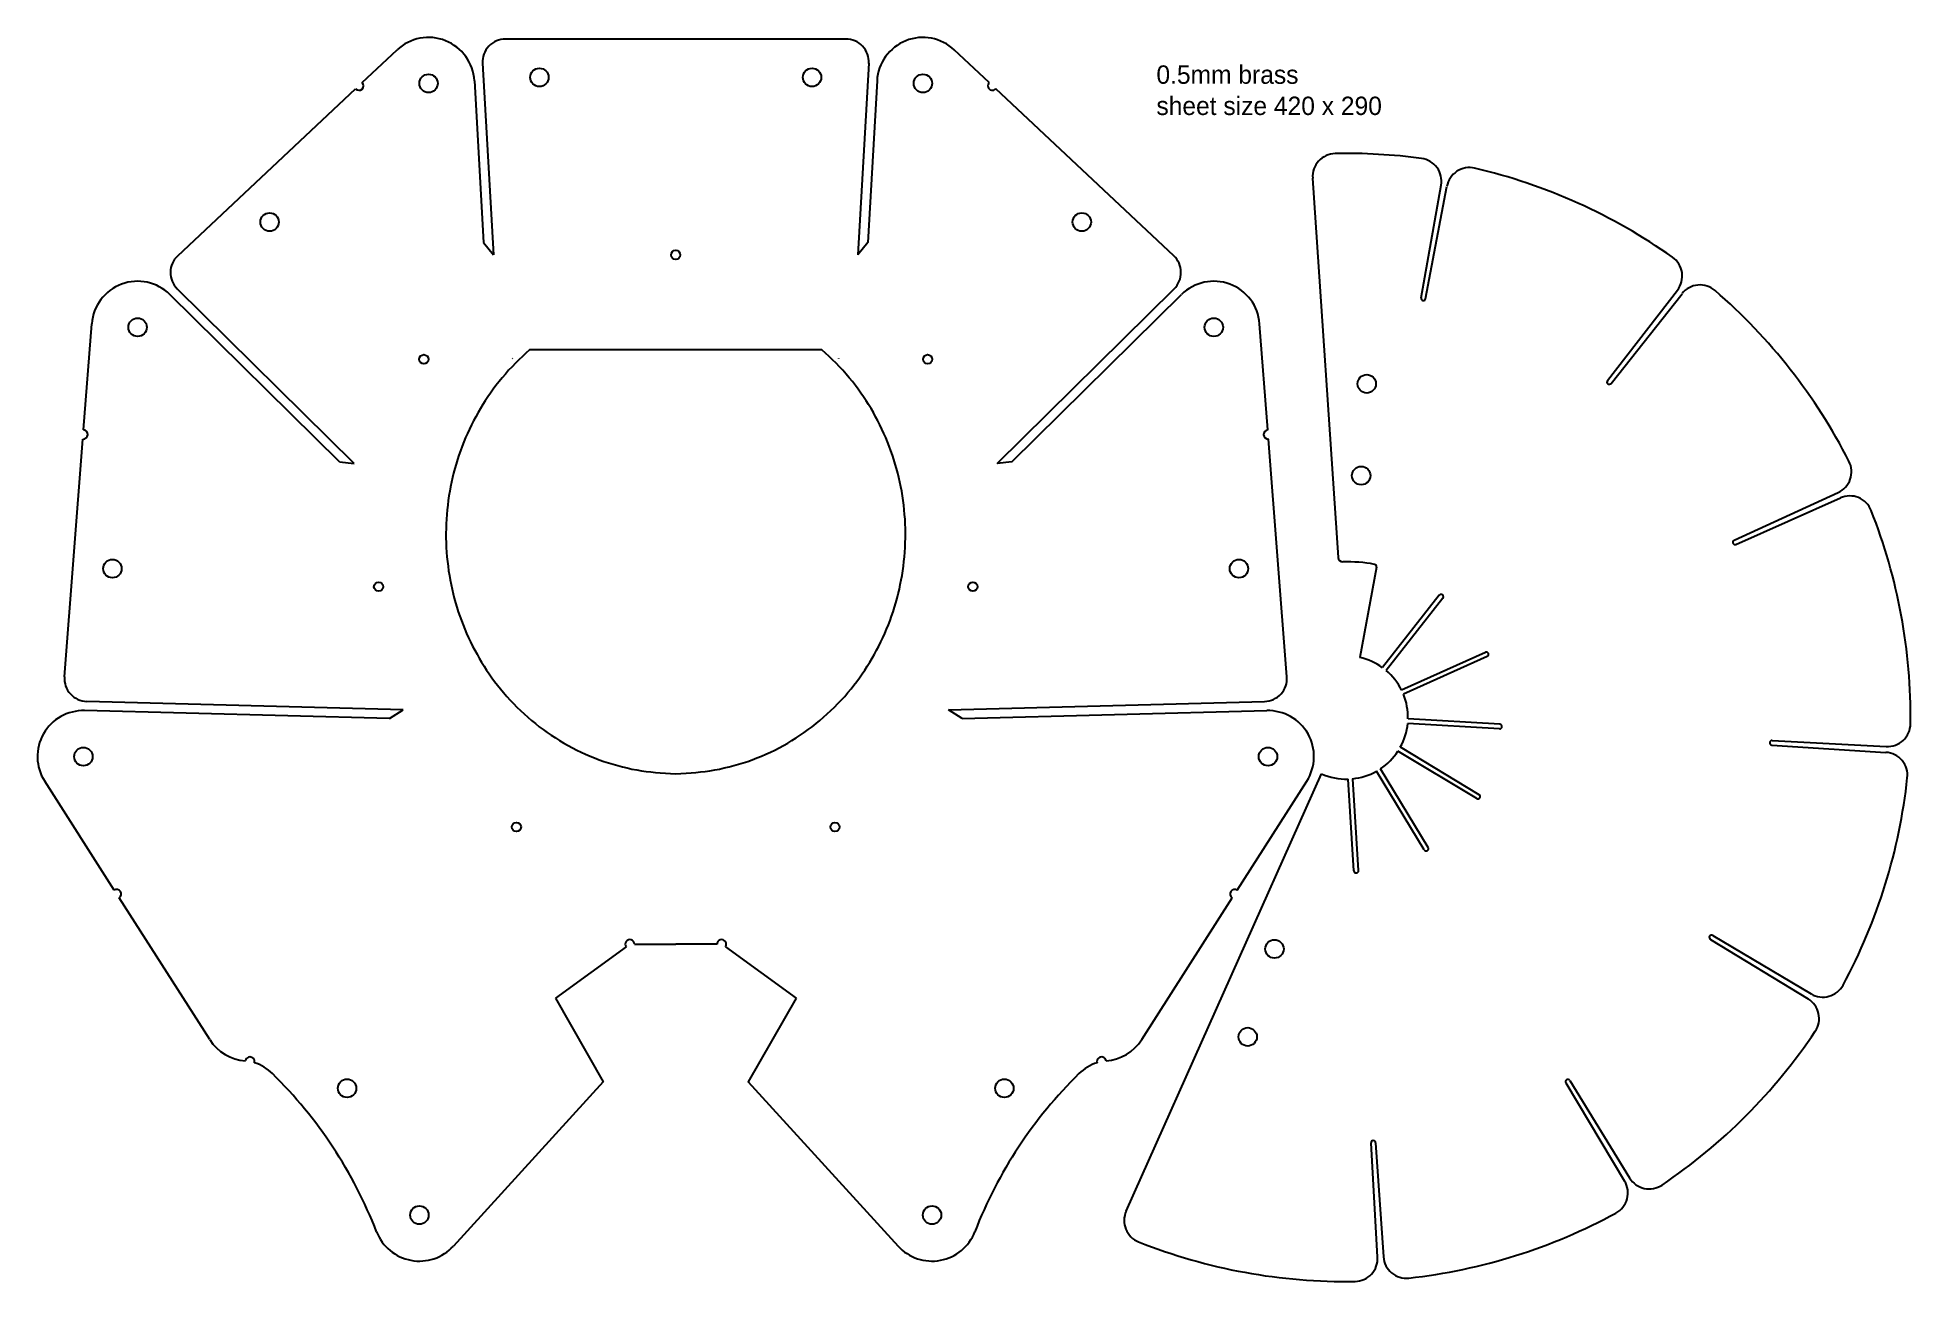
# Model space of a CAD drawing. Header units: millimetres. Extents: x 6 to 414, y 10 to 280.
import ezdxf

# ---------------------------------------------------------------- set-up
doc = ezdxf.new("R2010")
doc.units = ezdxf.units.MM
doc.layers.add('Outline', color=7, linetype='Continuous')
doc.styles.add('VCDSTYLE10', font='Sans Serif.ttf')

msp = doc.modelspace()

# ---------------------------------------------------------------- linework, layer by layer
at = {"layer": 'Outline'}
for p, q in [((76.57, 270.51), (84.15, 277.62)), ((181.82, 279.99), (107.75, 279.98)), ((213, 270.51), (205.42, 277.62)), ((102.76, 274.7), (105.14, 233.01)), ((186.81, 274.7), (184.44, 233.01)), ((36.4, 232.81), (75.11, 269.14)), ((100.97, 270.9), (102.98, 235.72)), ((188.6, 270.9), (186.59, 235.72)), ((253.17, 232.81), (214.46, 269.14)), ((283.41, 249.73), (288.94, 167.14)), ((307.01, 223.65), (311.37, 248.16)), ((308, 223.47), (312.62, 247.93)), ((102.98, 235.72), (105.14, 233.01)), ((186.59, 235.72), (184.44, 233.01)), ((71.6, 187.94), (34.7, 224.38)), ((74.79, 187.59), (36.31, 225.61)), ((214.78, 187.59), (253.26, 225.61)), ((217.97, 187.94), (254.87, 224.38)), ((347.56, 205.67), (362.8, 225.35)), ((348.35, 205.05), (363.8, 224.57)), ((15.92, 194.93), (17.7, 218.04)), ((273.65, 194.93), (271.87, 218.04)), ((109.26, 210.45), (109.31, 210.51)), ((180.31, 210.45), (180.26, 210.51)), ((11.76, 141.2), (15.76, 192.94)), ((277.81, 141.2), (273.81, 192.94)), ((71.6, 187.94), (74.79, 187.59)), ((217.97, 187.94), (214.78, 187.59)), ((375.12, 170.92), (397.76, 181.27)), ((375.53, 170.01), (398.28, 180.12)), ((297.29, 165.08), (293.68, 145.4)), ((310.97, 158.93), (298.63, 143.18)), ((311.75, 158.31), (299.42, 142.56)), ((321.01, 146.51), (302.77, 138.29)), ((321.42, 145.6), (303.18, 137.38)), ((85.45, 134.02), (16.62, 135.81)), ((204.12, 134.02), (272.95, 135.81)), ((82.46, 132.09), (16.14, 133.82)), ((82.46, 132.09), (85.45, 134.02)), ((207.11, 132.09), (204.12, 134.02)), ((207.11, 132.09), (273.43, 133.82)), ((324.08, 129.86), (304.1, 131.04)), ((324.14, 130.85), (304.16, 132.04)), ((383.4, 127.34), (408.25, 126)), ((319.12, 114.67), (301.98, 125)), ((319.64, 115.53), (302.5, 125.85)), ((383.34, 126.34), (408.18, 124.74)), ((22.57, 94.77), (7.45, 118.44)), ((242.81, 24.9), (285.31, 120.1)), ((267, 94.77), (282.12, 118.44)), ((292.38, 98.97), (291.12, 118.93)), ((293.37, 99.04), (292.12, 119.01)), ((307.68, 103.53), (297.29, 120.63)), ((308.54, 104.05), (298.15, 121.15)), ((43.36, 62.22), (23.65, 93.09)), ((246.21, 62.22), (265.92, 93.09)), ((133.98, 82.42), (118.6, 71.26)), ((135.79, 83.01), (144.79, 83.01)), ((153.78, 83.01), (144.79, 83.01)), ((155.59, 82.42), (170.97, 71.26)), ((369.97, 84.05), (391.23, 71.09)), ((370.49, 84.91), (391.88, 72.18)), ((339.35, 53.31), (352.39, 32.11)), ((338.5, 52.8), (351.31, 31.45)), ((297.54, 14.88), (296.11, 39.73)), ((297.11, 39.79), (298.81, 14.96))]:
    msp.add_line(p, q, dxfattribs=at)
msp.add_lwpolyline([(144.79, 120.08), (148.15, 120.28), (149.16, 120.37), (150.18, 120.47), (151.19, 120.59), (152.24, 120.75), (153.28, 120.92), (154.32, 121.12), (155.36, 121.34), (156.39, 121.58), (157.41, 121.85), (158.43, 122.14), (159.45, 122.45), (160.46, 122.79), (161.46, 123.14), (162.45, 123.52), (163.44, 123.92), (164.41, 124.34), (165.38, 124.78), (166.34, 125.25), (167.29, 125.73), (168.23, 126.24), (169.16, 126.76), (170.07, 127.31), (170.98, 127.87), (171.88, 128.46), (172.76, 129.07), (173.63, 129.69), (174.49, 130.33), (175.33, 131), (176.16, 131.68), (176.98, 132.38), (177.78, 133.1), (178.56, 133.83), (179.33, 134.58), (180.09, 135.35), (180.83, 136.13), (181.56, 136.93), (182.27, 137.75), (182.96, 138.58), (183.58, 139.37), (184.2, 140.17), (184.79, 140.98), (185.37, 141.8), (185.94, 142.63), (186.49, 143.48), (187.02, 144.34), (187.54, 145.21), (188.04, 146.09), (188.52, 146.97), (188.99, 147.87), (189.44, 148.78), (189.87, 149.7), (190.29, 150.62), (190.69, 151.55), (191.07, 152.5), (191.43, 153.45), (191.78, 154.4), (192.1, 155.36), (192.41, 156.33), (192.7, 157.31), (192.97, 158.29), (193.22, 159.28), (193.46, 160.27), (193.67, 161.26), (193.87, 162.27), (194.05, 163.27), (194.21, 164.28), (194.35, 165.29), (194.47, 166.3), (194.57, 167.32), (194.65, 168.34), (194.71, 169.35), (194.76, 170.37), (194.78, 171.4), (194.79, 172.42), (194.77, 173.44), (194.74, 174.46), (194.69, 175.48), (194.61, 176.5), (194.52, 177.51), (194.41, 178.53), (194.28, 179.54), (194.14, 180.55), (193.97, 181.56), (193.78, 182.56), (193.58, 183.56), (193.35, 184.55), (193.11, 185.54), (192.85, 186.52), (192.57, 187.5), (192.27, 188.48), (191.95, 189.44), (191.62, 190.4), (191.27, 191.36), (190.89, 192.3), (190.51, 193.24), (190.1, 194.17), (189.68, 195.09), (189.23, 196), (188.78, 196.91), (188.3, 197.8), (187.81, 198.68), (187.3, 199.56), (186.78, 200.42), (186.24, 201.27), (185.68, 202.11), (185.11, 202.94), (184.52, 203.76), (183.91, 204.56), (183.25, 205.42), (182.57, 206.25), (181.86, 207.08), (181.15, 207.89), (180.41, 208.68), (179.68, 209.44), (178.93, 210.18), (178.16, 210.91), (177.38, 211.63), (176.58, 212.32), (112.99, 212.32), (112.2, 211.63), (111.41, 210.91), (110.65, 210.18), (109.9, 209.44), (109.16, 208.68), (108.43, 207.89), (107.71, 207.08), (107.01, 206.25), (106.33, 205.42), (105.66, 204.56), (105.06, 203.76), (104.47, 202.94), (103.89, 202.11), (103.34, 201.27), (102.8, 200.42), (102.27, 199.56), (101.76, 198.68), (101.27, 197.8), (100.8, 196.91), (100.34, 196), (99.9, 195.09), (99.47, 194.17), (99.07, 193.24), (98.68, 192.3), (98.31, 191.36), (97.96, 190.4), (97.62, 189.44), (97.3, 188.48), (97.01, 187.5), (96.73, 186.52), (96.46, 185.54), (96.22, 184.55), (96, 183.56), (95.79, 182.56), (95.61, 181.56), (95.44, 180.55), (95.29, 179.54), (95.16, 178.53), (95.05, 177.51), (94.96, 176.5), (94.89, 175.48), (94.84, 174.46), (94.8, 173.44), (94.79, 172.42), (94.79, 171.4), (94.82, 170.37), (94.86, 169.35), (94.92, 168.34), (95.01, 167.32), (95.11, 166.3), (95.23, 165.29), (95.37, 164.28), (95.53, 163.27), (95.7, 162.27), (95.9, 161.26), (96.12, 160.27), (96.35, 159.28), (96.6, 158.29), (96.87, 157.31), (97.16, 156.33), (97.47, 155.36), (97.8, 154.4), (98.14, 153.45), (98.51, 152.5), (98.89, 151.55), (99.28, 150.62), (99.7, 149.7), (100.13, 148.78), (100.58, 147.87), (101.05, 146.97), (101.54, 146.09), (102.04, 145.21), (102.55, 144.34), (103.09, 143.48), (103.64, 142.63), (104.2, 141.8), (104.78, 140.98), (105.38, 140.17), (105.99, 139.37), (106.62, 138.58), (107.31, 137.75), (108.02, 136.93), (108.74, 136.13), (109.48, 135.35), (110.24, 134.58), (111.01, 133.83), (111.8, 133.1), (112.6, 132.38), (113.42, 131.68), (114.25, 131), (115.09, 130.33), (115.95, 129.69), (116.82, 129.07), (117.7, 128.46), (118.6, 127.87), (119.5, 127.31), (120.42, 126.76), (121.35, 126.24), (122.29, 125.73), (123.24, 125.25), (124.19, 124.78), (125.16, 124.34), (126.14, 123.92), (127.13, 123.52), (128.12, 123.14), (129.12, 122.79), (130.13, 122.45), (131.14, 122.14), (132.16, 121.85), (133.19, 121.58), (134.22, 121.34), (135.25, 121.12), (136.29, 120.92), (137.34, 120.75), (138.39, 120.59), (139.4, 120.47), (140.41, 120.37), (141.43, 120.28)], close=True, dxfattribs=at)
for points in [[(118.6, 71.26), (128.98, 53.05), (96.39, 17.3)], [(170.97, 71.26), (160.59, 53.05), (193.18, 17.3)]]:
    msp.add_lwpolyline(points, dxfattribs=at)
for centre, radius in [((115.13, 271.65), 2), ((174.45, 271.65), 2), ((90.99, 270.33), 2), ((198.58, 270.33), 2), ((56.4, 240.15), 2), ((233.17, 240.15), 2), ((144.79, 233.01), 1), ((27.67, 217.27), 2), ((261.9, 217.27), 2), ((89.96, 210.3), 1), ((199.61, 210.3), 1), ((295.19, 204.95), 2), ((293.97, 184.99), 2), ((22.2, 164.74), 2), ((267.37, 164.74), 2), ((80.12, 160.8), 1), ((209.45, 160.8), 1), ((15.88, 123.83), 2), ((273.69, 123.83), 2), ((110.12, 108.51), 1), ((179.45, 108.51), 1), ((275.1, 81.96), 2), ((269.27, 62.83), 2), ((73.26, 51.64), 2), ((216.31, 51.64), 2), ((89, 24.03), 2), ((200.57, 24.03), 2)]:
    msp.add_circle(centre, radius, dxfattribs=at)
for centre, radius, start, end in [((90.99, 270.33), 10, 3.2587, 133.1802), ((107.75, 274.98), 5, 90.0024, 183.2587), ((181.82, 274.98), 5, 356.7413, 89.9976), ((198.58, 270.33), 10, 46.8198, 176.7413), ((75.84, 269.83), 1, 223.1802, 43.1802), ((213.73, 269.83), 1, 136.8198, 316.8198), ((288.4, 250.06), 5, 91.1566, 183.8337), ((290.77, 132.33), 122.76, 82.3501, 91.1566), ((306.45, 249.04), 5, 349.9165, 82.3501), ((317.53, 247.01), 5, 76.8652, 169.2988), ((290.77, 132.33), 122.76, 54.6834, 76.8652), ((39.82, 229.17), 5, 133.1802, 225.3487), ((249.75, 229.17), 5, 314.6513, 46.8198), ((358.85, 228.42), 5, 322.2499, 54.6834), ((27.67, 217.27), 10, 45.3487, 175.5808), ((261.9, 217.27), 10, 4.4192, 134.6513), ((367.72, 221.47), 5, 49.1986, 141.6322), ((290.77, 132.33), 122.76, 27.0168, 49.1986), ((307.51, 223.56), 0.5, 169.7621, 349.4532), ((347.96, 205.36), 0.5, 142.0954, 321.7866), ((15.84, 193.93), 1, 265.5808, 85.5808), ((273.73, 193.93), 1, 94.4192, 274.4192), ((395.68, 185.82), 5, 294.5832, 27.0168), ((400.31, 175.55), 5, 21.5319, 113.9655), ((290.77, 132.33), 122.76, 359.3501, 21.5319), ((289.94, 167.21), 1, 183.8337, 271.3696), ((375.33, 170.46), 0.5, 114.4288, 294.1199), ((290.77, 132.33), 33.89, 79.6077, 91.3696), ((296.8, 165.17), 0.5, 349.6077, 79.6077), ((311.36, 158.62), 0.5, 321.941, 141.941), ((290.77, 132.33), 13.39, 54.0807, 77.468), ((321.21, 146.06), 0.5, 294.2743, 114.2743), ((16.75, 140.81), 5, 175.5808, 268.506), ((272.82, 140.81), 5, 271.494, 4.4192), ((290.77, 132.33), 13.39, 26.414, 49.8013), ((290.77, 132.33), 13.39, 358.7474, 22.1346), ((15.88, 123.83), 10, 88.506, 212.5701), ((273.69, 123.83), 10, 327.4299, 91.494), ((290.77, 132.33), 13.39, 331.0807, 354.468), ((324.11, 130.35), 0.5, 266.6077, 86.6077), ((408.52, 131), 5, 266.9165, 359.3501), ((383.37, 126.84), 0.5, 86.7621, 266.4532), ((290.77, 132.33), 13.39, 303.414, 326.8013), ((407.86, 119.75), 5, 353.8653, 86.2988), ((290.77, 132.33), 13.4, 245.941, 271.4695), ((290.77, 132.33), 13.39, 275.7474, 299.1346), ((290.77, 132.33), 122.76, 331.6834, 353.8653), ((319.38, 115.1), 0.5, 238.941, 58.941), ((308.11, 103.79), 0.5, 211.2743, 31.2743), ((292.88, 99), 0.5, 183.6077, 3.6077), ((23.11, 93.93), 1, 302.5701, 122.5701), ((266.46, 93.93), 1, 57.4299, 237.4299), ((134.79, 83.01), 1, 0, 215.9675), ((154.78, 83.01), 1, 324.0325, 180), ((370.23, 84.48), 0.5, 59.0954, 238.7866), ((394.44, 76.47), 5, 239.2499, 331.6834), ((388.63, 66.82), 5, 326.1986, 58.6322), ((51.79, 67.61), 10, 212.5701, 266.2146), ((237.78, 67.61), 10, 273.7854, 327.4299), ((290.77, 132.33), 122.76, 304.0168, 326.1986), ((50.01, 47.69), 10, 83.5432, 84.8777), ((52.12, 57.46), 1, 344.9453, 170.365), ((50.01, 47.69), 10, 45.5236, 72.0793), ((239.56, 47.69), 10, 107.9207, 134.4764), ((237.45, 57.46), 1, 9.635, 195.0547), ((239.56, 47.69), 10, 95.1223, 96.4568), ((-11.56, -15.02), 97.88, 21.2215, 45.5236), ((301.13, -15.02), 97.88, 134.4764, 158.7785), ((338.93, 53.05), 0.5, 31.4288, 211.1199), ((296.61, 39.76), 0.5, 3.7621, 183.4532), ((347.02, 28.88), 5, 298.5319, 30.9655), ((356.65, 34.73), 5, 211.5832, 304.0168), ((247.38, 22.86), 5, 155.941, 248.3746), ((290.77, 132.33), 122.76, 276.3501, 298.5319), ((89, 24.03), 10, 201.2215, 317.6555), ((200.57, 24.03), 10, 222.3445, 338.7785), ((290.77, 132.33), 122.76, 248.3746, 270.8653), ((292.55, 14.59), 5, 270.8653, 3.2988), ((303.8, 15.3), 5, 183.9165, 276.3501)]:
    msp.add_arc(centre, radius, start, end, dxfattribs=at)

# ---------------------------------------------------------------- texts
at = {"layer": 'Outline', "style": 'VCDSTYLE10'}
for s, p in [('0.5mm brass', (249.41, 270.25)), ('sheet size 420 x 290', (249.41, 263.45))]:
    msp.add_text(s, height=4, dxfattribs=at).set_placement(p)

doc.saveas('drawing.dxf')
